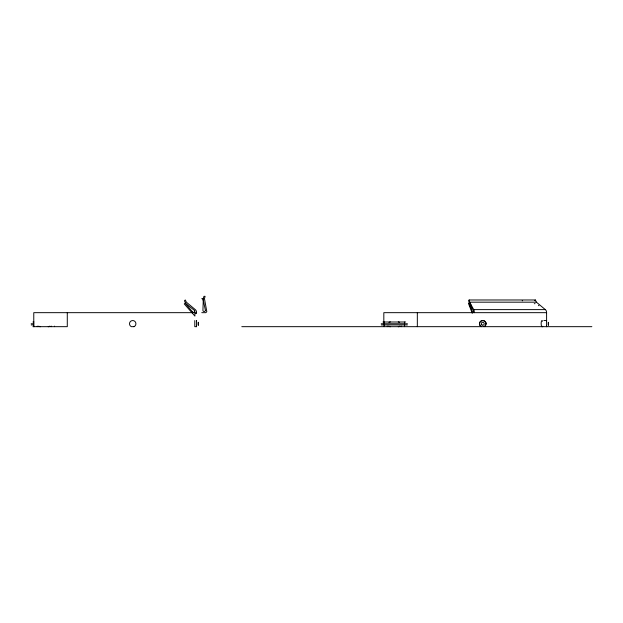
<?xml version="1.0" encoding="UTF-8"?>
<svg xmlns="http://www.w3.org/2000/svg" width="623" height="623" viewBox="0 0 623 623"><rect width="100%" height="100%" fill="white"/><g stroke="black" fill="none" stroke-linecap="round" stroke-linejoin="round"><path stroke-width="0.93" d="M194.789 320.565L194.789 326.67L196.549 326.67L196.549 320.588L196.549 321.219M546.597 326.164L546.597 326.67L546.597 320.557L543.863 320.549M548.349 325.198L548.349 322.332M546.597 321.219L546.589 312.248A3.504 3.504 0 0 0 545.327 309.615L536.403 302.178L535.375 299.982L469.135 299.982L468.73 300.738L469.329 303.526L473.324 310.394M470.201 303.175L469.064 303.175L468.652 303.923L472.281 313.299M534.651 300.59L535.375 299.982M201.759 298.666L202.919 298.666L203.223 301.633L202.919 310.332A1.168 1.168 0 0 0 204.079 311.5A2.656 2.656 0 0 0 204.321 311.5A1.168 1.168 0 0 0 205.372 310.332M522.199 300.73L522.627 300.73M469.135 299.982L469.61 302.178L536.395 302.178M534.277 303.674L535.064 303.674M469.064 303.175L469.773 305.005L470.918 305.005M469.773 305.005L471.198 305.254M470.054 305.254L470.116 305.901L471.268 305.901M545.32 309.615L473.721 309.615L469.61 302.178M192.671 312.115L185.171 303.175L184.283 303.923L194.898 316.079L194.898 313.439L196.549 313.439L196.549 312.668L33.774 312.668L33.774 326.67M201.759 312.668L205.824 312.668L206.813 311.679L204.469 298.666L205.092 296.322L203.923 296.322L203.129 299.297L205.356 310.129M546.597 312.668L383.823 312.668L383.823 322.005M32.918 322.005L33.977 322.005M382.966 322.005L405.682 322.005M31.166 323.758L33.852 323.758M381.214 323.758L407.434 323.758M31.166 324.926L33.852 324.926M381.214 324.926L407.434 324.926M32.918 326.67L67.284 326.67L67.284 312.668M241.802 326.67L591.85 326.67M538.451 305.348L538.95 305.768M194.407 310.386L185.74 303.526L184.431 300.73L185.327 299.982L186.355 302.178L195.279 309.615A3.504 3.504 0 0 1 196.541 312.248L196.549 312.668M470.116 305.901L472.522 312.115A1.168 0.537 90 0 0 473.278 312.263M474.305 312.668L474.305 312.248A3.504 1.612 90 0 0 473.721 309.615M548.349 322.364L548.349 325.159M417.332 312.668L417.332 326.67M404.537 322.029L404.537 326.654M401.329 326.117L401.329 326.654M387.327 326.117L387.327 326.654M384.118 322.029L384.118 326.654M196.549 326.164L196.549 326.67M54.481 326.117L54.481 326.654M51.273 326.117L51.273 326.654M37.271 326.117L37.271 326.654M34.063 326.117L34.063 326.654M399.888 326.133A3.59 3.59 0 0 1 398.299 326.756M390.356 326.756A3.59 3.59 0 0 1 388.768 326.133M398.299 321.927A3.59 3.59 0 0 1 399.67 322.403M388.986 322.403A3.59 3.59 0 0 1 390.356 321.927M541.714 326.693A3.286 0.911 88.5 0 1 541.278 321.959A3.286 0.911 88.5 0 1 542.594 321.289M542.734 326.25A3.286 0.911 88.5 0 1 542.501 326.818M481.431 326.67A3.208 3.208 0 0 1 480.24 321.772A3.208 3.208 0 0 1 485.286 321.772A3.208 3.208 0 0 1 484.087 326.67M486.033 323.057A3.31 2.835 90 0 1 484.071 326.608M485.995 323.033A3.613 3.131 -87.5 0 0 482.77 320.674A3.582 3.131 -90 0 0 479.515 323.026M481.447 326.616A3.294 2.858 88.3 0 1 479.492 323.057M473.387 310.534A1.168 0.537 90 0 1 473.324 312.178M49.84 326.133A3.59 3.59 0 0 1 48.244 326.756M40.3 326.756A3.59 3.59 0 0 1 38.712 326.133M194.555 310.534A1.168 1.168 0 0 1 194.415 312.178A1.168 1.168 0 0 1 192.772 312.03M194.493 312.107A2.656 2.656 0 0 1 194.314 312.263M198.293 322.317L198.293 325.198L198.293 322.317M134.038 326.67L131.383 326.67A3.208 3.208 0 0 1 130.184 321.772A3.208 3.208 0 0 1 135.23 321.772A3.208 3.208 0 0 1 134.038 326.67M482.031 325.019A1.456 1.456 0 0 0 484.219 323.75A1.456 1.456 0 0 0 482.031 322.488A1.456 1.456 0 0 0 482.031 325.019"/></g></svg>
